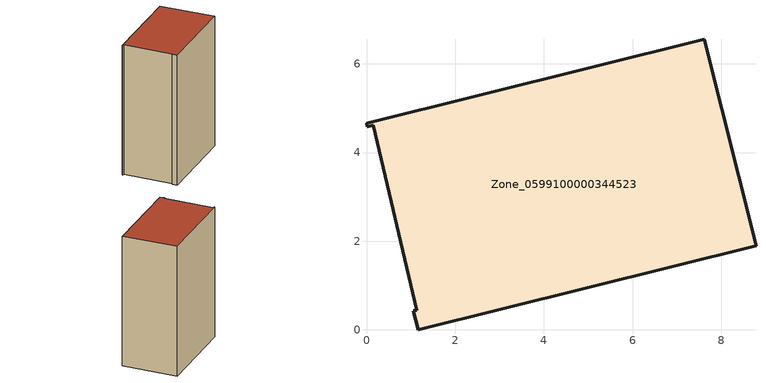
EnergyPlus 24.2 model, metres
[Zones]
Zone_0599100000344523
 floor ground (C_G): 0.15,4.62 0.02,4.58 0,4.66 7.61,6.56 8.78,1.9 1.17,0 1.06,0.44 1.14,0.45 z0
 wall outside (C_F): 1.17,0 8.78,1.9 7.61,6.56 0,4.66 0.02,4.58 0.15,4.62 1.14,0.45 1.06,0.44 1.17,0 z0:11.58
 roof outside (C_R): 0.02,4.58 0.15,4.62 1.14,0.45 1.06,0.44 1.17,0 8.78,1.9 7.61,6.56 0,4.66 z11.58
[BUILDING]
Pand.0599100000344523: North Axis=0; Terrain=City; Loads Convergence Tolerance Value=0.04; Temperature Convergence Tolerance Value=0.4; Solar Distribution=FullExterior; Maximum Number of Warmup Days=25; Minimum Number of Warmup Days=1
[Site:Location]
Rotterdam.The.Hague.AP_ZH_NLD Design_Conditions: Latitude=51.96; Longitude=4.45; Time Zone=1; Elevation=-4.5
[SITE:GROUNDTEMPERATURE:BUILDINGSURFACE]
18, 18, 18, 18, 18, 18, 18, 18, 18, 18, 18, 18
[MATERIAL] Thermal Absorptance=0.9; Solar Absorptance=0.7; Visible Absorptance=0.7
Name | Roughness | Thickness | Conductivity | Density | Specific Heat
G.TI.1992-2005 | MediumSmooth | 0.15 | 0.06 | 540 | 1210
F.TI.1992-2005 | Rough | 0.3 | 0.12 | 1920 | 840
R.TI.1992-2005 | MediumRough | 0.2 | 0.08 | 1500 | 1000
[CONSTRUCTION]
C_G: G.TI.1992-2005
C_F: F.TI.1992-2005
C_R: R.TI.1992-2005
[ZONE]
Zone_0599100000344523: Type=1; Multiplier=1; Ceiling Height=Autocalculate; Volume=Autocalculate; Floor Area=autocalculate; Part of Total Floor Area=Yes
[ZONEINFILTRATION:DESIGNFLOWRATE]
Infil_Zone_0599100000344523: Zone or ZoneList or Space or SpaceList=Zone_0599100000344523; Schedule=AlwaysOn; Design Flow Rate Calculation Method=Flow/Area; Flow Rate per Floor Area=0.0015; Constant Term Coefficient=1; Temperature Term Coefficient=0; Velocity Term Coefficient=0; Velocity Squared Term Coefficient=0
[HVACTEMPLATE:ZONE:IDEALLOADSAIRSYSTEM]
Zone_0599100000344523: Maximum Heating Supply Air Temperature=50; Minimum Cooling Supply Air Temperature=13; Maximum Heating Supply Air Humidity Ratio=0.0156; Minimum Cooling Supply Air Humidity Ratio=0.0077; Heating Limit=NoLimit; Cooling Limit=NoLimit; Dehumidification Control Type=ConstantSensibleHeatRatio; Cooling Sensible Heat Ratio=0.7; Dehumidification Setpoint=60; Humidification Control Type=None; Humidification Setpoint=30; Outdoor Air Method=None; Outdoor Air Flow Rate per Person=0.00944; Outdoor Air Flow Rate per Zone Floor Area=0; Outdoor Air Flow Rate per Zone=0; Demand Controlled Ventilation Type=None; Outdoor Air Economizer Type=NoEconomizer; Heat Recovery Type=None; Sensible Heat Recovery Effectiveness=0.7; Latent Heat Recovery Effectiveness=0.65
[ZONECONTROL:THERMOSTAT]
ThermostatControl_Zone_0599100000344523: Zone or ZoneList=Zone_0599100000344523; Control Type Schedule=DualSetpointControlType; Control 1=Thermostat_Zone_0599100000344523; Temperature Difference Between Cutout And Setpoint=0
[THERMOSTATSETPOINT:DUALSETPOINT]
Thermostat_Zone_0599100000344523: Heating Setpoint Temperature Schedule=HeatingSetpoint_Zone_0599100000344523; Cooling Setpoint Temperature Schedule=CoolingSetpoint_Zone_0599100000344523
[SCHEDULE:COMPACT]
HeatingSetpoint_Zone_0599100000344523: Through: 12/31, For: AllDays, Until: 24:00, 21
CoolingSetpoint_Zone_0599100000344523: Through: 12/31, For: AllDays, Until: 24:00, 24
DualSetpointControlType: Through: 12/31, For: AllDays, Until: 24:00, 4
AlwaysOn: Through: 12/31, For: AllDays, Until: 24:00, 1
